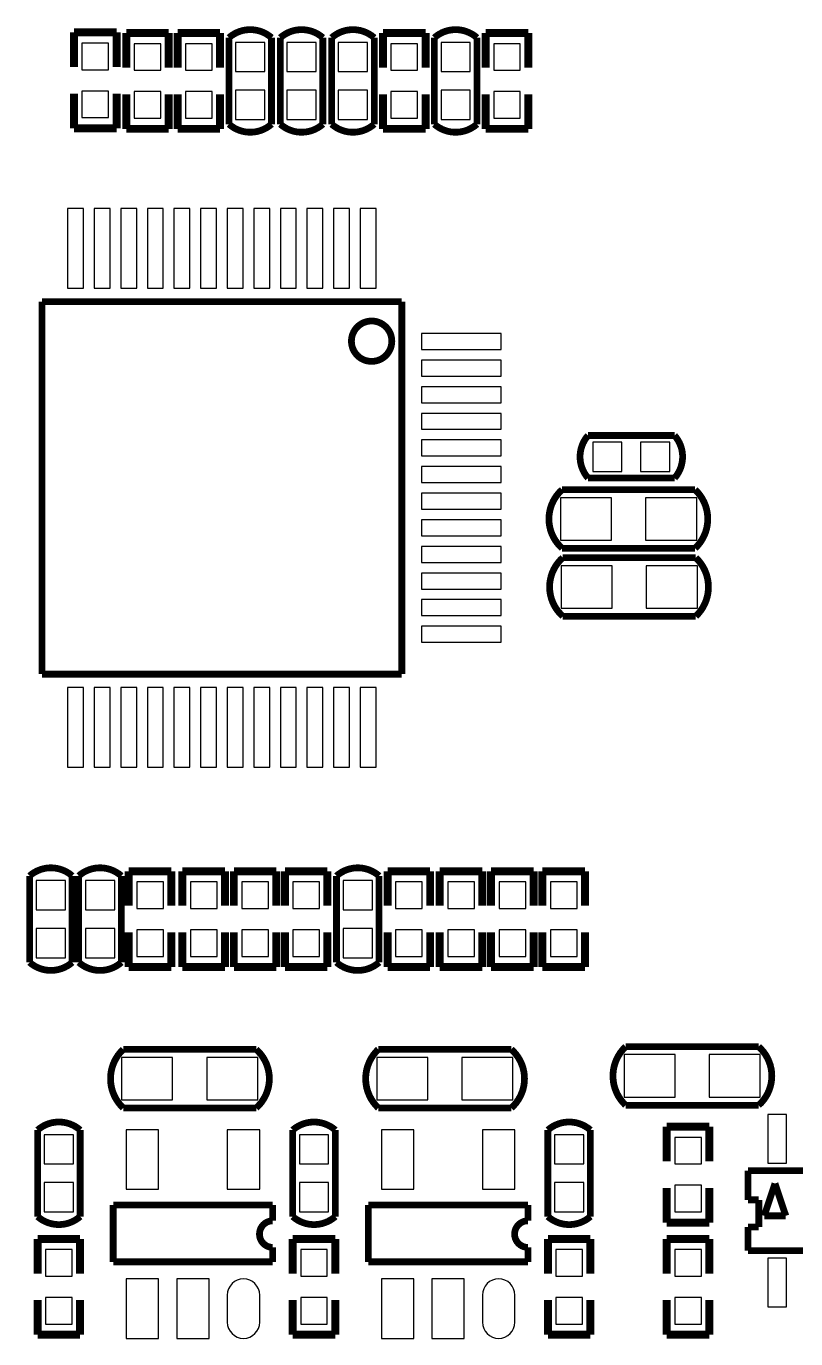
# Model space of a CAD drawing. Extents: x -3 to 180, y 0 to 107.
# Drawn here: x 95.6 to 110.06, y 19.03 to 43.69 of the extents above; entities that cross this region are included whole.
import ezdxf

# ---------------------------------------------------------------- set-up
doc = ezdxf.new("R2010")
doc.units = 0
doc.header["$MEASUREMENT"] = 0
doc.layers.add('PG_SILKSCREEN_BOTTOM', color=85, linetype='CONTINUOUS')
doc.layers.add('PIN_BOTTOM', color=5, linetype='CONTINUOUS')

msp = doc.modelspace()

# ---------------------------------------------------------------- linework, layer by layer
at = {"layer": 'PG_SILKSCREEN_BOTTOM'}
for points in [[(96.494676, 43.572582, 0.150089, 0.150089, 0), (96.494676, 42.922596, 0.150089, 0.150089, 0)], [(97.294675, 43.572582, 0.150089, 0.150089, 0), (96.494676, 43.572582, 0.150089, 0.150089, 0)], [(97.294675, 42.922596, 0.150089, 0.150089, 0), (97.294675, 43.572582, 0.150089, 0.150089, 0)], [(99.406761, 42.911751, 0.127, 0.127, 0), (99.406761, 43.47464, 0.127, 0.127, -0.37791), (100.206759, 43.47464, 0.127, 0.127, 0)], [(100.371961, 42.411929, 0.127, 0.127, 0), (100.371961, 43.47464, 0.127, 0.127, -0.37791), (101.171959, 43.47464, 0.127, 0.127, 0)], [(101.337161, 42.911751, 0.127, 0.127, 0), (101.337161, 43.47464, 0.127, 0.127, -0.37791), (102.137159, 43.47464, 0.127, 0.127, 0)], [(103.267561, 42.911751, 0.127, 0.127, 0), (103.267561, 43.47464, 0.127, 0.127, -0.37791), (104.067559, 43.47464, 0.127, 0.127, 0)], [(97.476361, 43.561737, 0.150089, 0.150089, 0), (97.476361, 42.911751, 0.150089, 0.150089, 0)], [(98.276359, 43.561737, 0.150089, 0.150089, 0), (97.476361, 43.561737, 0.150089, 0.150089, 0)], [(98.276359, 42.911751, 0.150089, 0.150089, 0), (98.276359, 43.561737, 0.150089, 0.150089, 0)], [(98.441561, 43.561737, 0.150089, 0.150089, 0), (99.241559, 43.561737, 0.150089, 0.150089, 0)], [(98.441561, 42.911751, 0.150089, 0.150089, 0), (98.441561, 43.561737, 0.150089, 0.150089, 0)], [(99.241559, 43.561737, 0.150089, 0.150089, 0), (99.241559, 42.911751, 0.150089, 0.150089, 0)], [(100.206759, 43.47464, 0.127, 0.127, 0), (100.206759, 42.911751, 0.127, 0.127, 0)], [(101.171959, 43.47464, 0.127, 0.127, 0), (101.171959, 42.411929, 0.127, 0.127, 0)], [(102.137159, 43.47464, 0.127, 0.127, 0), (102.137159, 42.911751, 0.127, 0.127, 0)], [(102.302361, 43.561737, 0.150089, 0.150089, 0), (103.102359, 43.561737, 0.150089, 0.150089, 0)], [(102.302361, 42.911751, 0.150089, 0.150089, 0), (102.302361, 43.561737, 0.150089, 0.150089, 0)], [(103.102359, 43.561737, 0.150089, 0.150089, 0), (103.102359, 42.911751, 0.150089, 0.150089, 0)], [(104.067559, 43.47464, 0.127, 0.127, 0), (104.067559, 42.911751, 0.127, 0.127, 0)], [(104.232761, 43.561737, 0.150089, 0.150089, 0), (105.032759, 43.561737, 0.150089, 0.150089, 0)], [(104.232761, 42.911751, 0.150089, 0.150089, 0), (104.232761, 43.561737, 0.150089, 0.150089, 0)], [(105.032759, 43.561737, 0.150089, 0.150089, 0), (105.032759, 42.911751, 0.150089, 0.150089, 0)], [(100.206759, 42.911751, 0.127, 0.127, 0), (100.206759, 41.84904, 0.127, 0.127, -0.37791), (99.406761, 41.84904, 0.127, 0.127, 0)], [(99.406761, 41.84904, 0.127, 0.127, 0), (99.406761, 42.911751, 0.127, 0.127, 0)], [(102.137159, 42.911751, 0.127, 0.127, 0), (102.137159, 41.84904, 0.127, 0.127, -0.37791), (101.337161, 41.84904, 0.127, 0.127, 0)], [(101.337161, 41.84904, 0.127, 0.127, 0), (101.337161, 42.911751, 0.127, 0.127, 0)], [(104.067559, 42.911751, 0.127, 0.127, 0), (104.067559, 41.84904, 0.127, 0.127, -0.37791), (103.267561, 41.84904, 0.127, 0.127, 0)], [(103.267561, 41.84904, 0.127, 0.127, 0), (103.267561, 42.911751, 0.127, 0.127, 0)], [(96.494676, 41.772789, 0.150089, 0.150089, 0), (96.494676, 42.422775, 0.150089, 0.150089, 0)], [(97.294675, 42.422775, 0.150089, 0.150089, 0), (97.294675, 41.772789, 0.150089, 0.150089, 0)], [(97.476361, 41.761943, 0.150089, 0.150089, 0), (97.476361, 42.411929, 0.150089, 0.150089, 0)], [(98.276359, 42.411929, 0.150089, 0.150089, 0), (98.276359, 41.761943, 0.150089, 0.150089, 0)], [(98.441561, 42.411929, 0.150089, 0.150089, 0), (98.441561, 41.761943, 0.150089, 0.150089, 0)], [(99.241559, 41.761943, 0.150089, 0.150089, 0), (99.241559, 42.411929, 0.150089, 0.150089, 0)], [(101.171959, 42.411929, 0.127, 0.127, 0), (101.171959, 41.84904, 0.127, 0.127, -0.37791), (100.371961, 41.84904, 0.127, 0.127, 0)], [(100.371961, 41.84904, 0.127, 0.127, 0), (100.371961, 42.411929, 0.127, 0.127, 0)], [(102.302361, 42.411929, 0.150089, 0.150089, 0), (102.302361, 41.761943, 0.150089, 0.150089, 0)], [(103.102359, 41.761943, 0.150089, 0.150089, 0), (103.102359, 42.411929, 0.150089, 0.150089, 0)], [(104.232761, 42.411929, 0.150089, 0.150089, 0), (104.232761, 41.761943, 0.150089, 0.150089, 0)], [(105.032759, 41.761943, 0.150089, 0.150089, 0), (105.032759, 42.411929, 0.150089, 0.150089, 0)], [(97.294675, 41.772789, 0.150089, 0.150089, 0), (96.494676, 41.772789, 0.150089, 0.150089, 0)], [(98.276359, 41.761943, 0.150089, 0.150089, 0), (97.476361, 41.761943, 0.150089, 0.150089, 0)], [(98.441561, 41.761943, 0.150089, 0.150089, 0), (99.241559, 41.761943, 0.150089, 0.150089, 0)], [(102.302361, 41.761943, 0.150089, 0.150089, 0), (103.102359, 41.761943, 0.150089, 0.150089, 0)], [(104.232761, 41.761943, 0.150089, 0.150089, 0), (105.032759, 41.761943, 0.150089, 0.150089, 0)], [(102.655649, 38.516535, 0.127, 0.127, 0), (95.891071, 38.516535, 0.127, 0.127, 0)], [(95.891071, 38.516535, 0.127, 0.127, 0), (95.891071, 31.516345, 0.127, 0.127, 0)], [(102.655649, 31.516345, 0.127, 0.127, 0), (102.655649, 38.516535, 0.127, 0.127, 0)], [(102.467893, 37.772086, 0.127, 0.127, 1), (101.708991, 37.772086, 0.127, 0.127, 1), (102.467893, 37.772086, 0.127, 0.127, 0)], [(107.219471, 35.200641, 0.127, 0.127, 0), (106.15676, 35.200641, 0.127, 0.127, -0.37791), (106.15676, 36.000639, 0.127, 0.127, 0)], [(106.15676, 36.000639, 0.127, 0.127, 0), (107.219471, 36.000639, 0.127, 0.127, 0)], [(107.219471, 36.000639, 0.127, 0.127, 0), (107.78236, 36.000639, 0.127, 0.127, -0.37791), (107.78236, 35.200641, 0.127, 0.127, 0)], [(107.78236, 35.200641, 0.127, 0.127, 0), (107.219471, 35.200641, 0.127, 0.127, 0)], [(108.168669, 33.88233, 0.127, 0.127, 0), (105.668851, 33.88233, 0.127, 0.127, -0.450474), (105.668851, 34.98215, 0.127, 0.127, 0)], [(105.668851, 34.98215, 0.127, 0.127, 0), (108.168669, 34.98215, 0.127, 0.127, 0)], [(108.168669, 34.98215, 0.127, 0.127, -0.432734), (108.168669, 33.88233, 0.127, 0.127, 0)], [(108.181369, 32.60471, 0.127, 0.127, 0), (105.681551, 32.60471, 0.127, 0.127, -0.450474), (105.681551, 33.70453, 0.127, 0.127, 0)], [(105.681551, 33.70453, 0.127, 0.127, 0), (108.181369, 33.70453, 0.127, 0.127, 0)], [(108.181369, 33.70453, 0.127, 0.127, -0.432734), (108.181369, 32.60471, 0.127, 0.127, 0)], [(95.891071, 31.516345, 0.127, 0.127, 0), (102.655649, 31.516345, 0.127, 0.127, 0)], [(95.66021, 27.163903, 0.127, 0.127, 0), (95.66021, 27.726792, 0.127, 0.127, -0.37791), (96.460208, 27.726792, 0.127, 0.127, 0)], [(96.584033, 26.66398, 0.127, 0.127, 0), (96.584033, 27.726691, 0.127, 0.127, -0.37791), (97.384032, 27.726691, 0.127, 0.127, 0)], [(97.524595, 27.813737, 0.150089, 0.150089, 0), (98.324594, 27.813737, 0.150089, 0.150089, 0)], [(97.524595, 27.163751, 0.150089, 0.150089, 0), (97.524595, 27.813737, 0.150089, 0.150089, 0)], [(98.324594, 27.813737, 0.150089, 0.150089, 0), (98.324594, 27.163751, 0.150089, 0.150089, 0)], [(98.532696, 27.813737, 0.150089, 0.150089, 0), (99.332694, 27.813737, 0.150089, 0.150089, 0)], [(98.532696, 27.163751, 0.150089, 0.150089, 0), (98.532696, 27.813737, 0.150089, 0.150089, 0)], [(99.332694, 27.813737, 0.150089, 0.150089, 0), (99.332694, 27.163751, 0.150089, 0.150089, 0)], [(99.498734, 27.813737, 0.150089, 0.150089, 0), (100.298733, 27.813737, 0.150089, 0.150089, 0)], [(99.498734, 27.163751, 0.150089, 0.150089, 0), (99.498734, 27.813737, 0.150089, 0.150089, 0)], [(100.298733, 27.813737, 0.150089, 0.150089, 0), (100.298733, 27.163751, 0.150089, 0.150089, 0)], [(100.458575, 27.813737, 0.150089, 0.150089, 0), (101.258573, 27.813737, 0.150089, 0.150089, 0)], [(100.458575, 27.163751, 0.150089, 0.150089, 0), (100.458575, 27.813737, 0.150089, 0.150089, 0)], [(101.258573, 27.813737, 0.150089, 0.150089, 0), (101.258573, 27.163751, 0.150089, 0.150089, 0)], [(101.428601, 26.663879, 0.127, 0.127, 0), (101.428601, 27.726589, 0.127, 0.127, -0.37791), (102.228599, 27.726589, 0.127, 0.127, 0)], [(102.388746, 27.813737, 0.150089, 0.150089, 0), (103.188745, 27.813737, 0.150089, 0.150089, 0)], [(102.388746, 27.163751, 0.150089, 0.150089, 0), (102.388746, 27.813737, 0.150089, 0.150089, 0)], [(103.188745, 27.813737, 0.150089, 0.150089, 0), (103.188745, 27.163751, 0.150089, 0.150089, 0)], [(103.369161, 27.813737, 0.150089, 0.150089, 0), (104.169159, 27.813737, 0.150089, 0.150089, 0)], [(103.369161, 27.163751, 0.150089, 0.150089, 0), (103.369161, 27.813737, 0.150089, 0.150089, 0)], [(104.169159, 27.813737, 0.150089, 0.150089, 0), (104.169159, 27.163751, 0.150089, 0.150089, 0)], [(104.334361, 27.813737, 0.150089, 0.150089, 0), (105.134359, 27.813737, 0.150089, 0.150089, 0)], [(104.334361, 27.163751, 0.150089, 0.150089, 0), (104.334361, 27.813737, 0.150089, 0.150089, 0)], [(105.134359, 27.813737, 0.150089, 0.150089, 0), (105.134359, 27.163751, 0.150089, 0.150089, 0)], [(105.299561, 27.813737, 0.150089, 0.150089, 0), (106.099559, 27.813737, 0.150089, 0.150089, 0)], [(105.299561, 27.163751, 0.150089, 0.150089, 0), (105.299561, 27.813737, 0.150089, 0.150089, 0)], [(106.099559, 27.813737, 0.150089, 0.150089, 0), (106.099559, 27.163751, 0.150089, 0.150089, 0)], [(96.460208, 27.726792, 0.127, 0.127, 0), (96.460208, 27.163903, 0.127, 0.127, 0)], [(97.384032, 27.726691, 0.127, 0.127, 0), (97.384032, 26.66398, 0.127, 0.127, 0)], [(102.228599, 27.726589, 0.127, 0.127, 0), (102.228599, 26.663879, 0.127, 0.127, 0)], [(96.460208, 27.163903, 0.127, 0.127, 0), (96.460208, 26.101192, 0.127, 0.127, -0.37791), (95.66021, 26.101192, 0.127, 0.127, 0)], [(95.66021, 26.101192, 0.127, 0.127, 0), (95.66021, 27.163903, 0.127, 0.127, 0)], [(97.384032, 26.66398, 0.127, 0.127, 0), (97.384032, 26.101091, 0.127, 0.127, -0.37791), (96.584033, 26.101091, 0.127, 0.127, 0)], [(96.584033, 26.101091, 0.127, 0.127, 0), (96.584033, 26.66398, 0.127, 0.127, 0)], [(97.524595, 26.663929, 0.150089, 0.150089, 0), (97.524595, 26.013943, 0.150089, 0.150089, 0)], [(98.324594, 26.013943, 0.150089, 0.150089, 0), (98.324594, 26.663929, 0.150089, 0.150089, 0)], [(98.532696, 26.663929, 0.150089, 0.150089, 0), (98.532696, 26.013943, 0.150089, 0.150089, 0)], [(99.332694, 26.013943, 0.150089, 0.150089, 0), (99.332694, 26.663929, 0.150089, 0.150089, 0)], [(99.498734, 26.663929, 0.150089, 0.150089, 0), (99.498734, 26.013943, 0.150089, 0.150089, 0)], [(100.298733, 26.013943, 0.150089, 0.150089, 0), (100.298733, 26.663929, 0.150089, 0.150089, 0)], [(100.458575, 26.663929, 0.150089, 0.150089, 0), (100.458575, 26.013943, 0.150089, 0.150089, 0)], [(101.258573, 26.013943, 0.150089, 0.150089, 0), (101.258573, 26.663929, 0.150089, 0.150089, 0)], [(102.228599, 26.663879, 0.127, 0.127, 0), (102.228599, 26.100989, 0.127, 0.127, -0.37791), (101.428601, 26.100989, 0.127, 0.127, 0)], [(101.428601, 26.100989, 0.127, 0.127, 0), (101.428601, 26.663879, 0.127, 0.127, 0)], [(102.388746, 26.663929, 0.150089, 0.150089, 0), (102.388746, 26.013943, 0.150089, 0.150089, 0)], [(103.188745, 26.013943, 0.150089, 0.150089, 0), (103.188745, 26.663929, 0.150089, 0.150089, 0)], [(103.369161, 26.663929, 0.150089, 0.150089, 0), (103.369161, 26.013943, 0.150089, 0.150089, 0)], [(104.169159, 26.013943, 0.150089, 0.150089, 0), (104.169159, 26.663929, 0.150089, 0.150089, 0)], [(104.334361, 26.663929, 0.150089, 0.150089, 0), (104.334361, 26.013943, 0.150089, 0.150089, 0)], [(105.134359, 26.013943, 0.150089, 0.150089, 0), (105.134359, 26.663929, 0.150089, 0.150089, 0)], [(105.299561, 26.663929, 0.150089, 0.150089, 0), (105.299561, 26.013943, 0.150089, 0.150089, 0)], [(106.099559, 26.013943, 0.150089, 0.150089, 0), (106.099559, 26.663929, 0.150089, 0.150089, 0)], [(97.524595, 26.013943, 0.150089, 0.150089, 0), (98.324594, 26.013943, 0.150089, 0.150089, 0)], [(98.532696, 26.013943, 0.150089, 0.150089, 0), (99.332694, 26.013943, 0.150089, 0.150089, 0)], [(99.498734, 26.013943, 0.150089, 0.150089, 0), (100.298733, 26.013943, 0.150089, 0.150089, 0)], [(100.458575, 26.013943, 0.150089, 0.150089, 0), (101.258573, 26.013943, 0.150089, 0.150089, 0)], [(102.388746, 26.013943, 0.150089, 0.150089, 0), (103.188745, 26.013943, 0.150089, 0.150089, 0)], [(103.369161, 26.013943, 0.150089, 0.150089, 0), (104.169159, 26.013943, 0.150089, 0.150089, 0)], [(104.334361, 26.013943, 0.150089, 0.150089, 0), (105.134359, 26.013943, 0.150089, 0.150089, 0)], [(105.299561, 26.013943, 0.150089, 0.150089, 0), (106.099559, 26.013943, 0.150089, 0.150089, 0)], [(97.418728, 23.36673, 0.127, 0.127, -0.432734), (97.418728, 24.46655, 0.127, 0.127, 0)], [(97.418728, 24.46655, 0.127, 0.127, 0), (99.918545, 24.46655, 0.127, 0.127, -0.450474), (99.918545, 23.36673, 0.127, 0.127, 0)], [(102.214248, 23.36673, 0.127, 0.127, -0.432734), (102.214248, 24.46655, 0.127, 0.127, 0)], [(102.214248, 24.46655, 0.127, 0.127, 0), (104.714065, 24.46655, 0.127, 0.127, -0.450474), (104.714065, 23.36673, 0.127, 0.127, 0)], [(106.862651, 23.41753, 0.127, 0.127, -0.432734), (106.862651, 24.51735, 0.127, 0.127, 0)], [(106.862651, 24.51735, 0.127, 0.127, 0), (109.362469, 24.51735, 0.127, 0.127, -0.450474), (109.362469, 23.41753, 0.127, 0.127, 0)], [(99.918545, 23.36673, 0.127, 0.127, 0), (97.418728, 23.36673, 0.127, 0.127, 0)], [(104.714065, 23.36673, 0.127, 0.127, 0), (102.214248, 23.36673, 0.127, 0.127, 0)], [(109.362469, 23.41753, 0.127, 0.127, 0), (106.862651, 23.41753, 0.127, 0.127, 0)], [(95.810095, 21.88878, 0.127, 0.127, 0), (95.810095, 22.951491, 0.127, 0.127, -0.37791), (96.610094, 22.951491, 0.127, 0.127, 0)], [(96.610094, 22.951491, 0.127, 0.127, 0), (96.610094, 21.88878, 0.127, 0.127, 0)], [(100.605615, 21.88878, 0.127, 0.127, 0), (100.605615, 22.951491, 0.127, 0.127, -0.37791), (101.405614, 22.951491, 0.127, 0.127, 0)], [(101.405614, 22.951491, 0.127, 0.127, 0), (101.405614, 21.88878, 0.127, 0.127, 0)], [(105.401135, 21.88878, 0.127, 0.127, 0), (105.401135, 22.951491, 0.127, 0.127, -0.37791), (106.201134, 22.951491, 0.127, 0.127, 0)], [(106.201134, 22.951491, 0.127, 0.127, 0), (106.201134, 21.88878, 0.127, 0.127, 0)], [(107.636361, 23.013137, 0.150089, 0.150089, 0), (107.636361, 22.363151, 0.150089, 0.150089, 0)], [(108.436359, 23.013137, 0.150089, 0.150089, 0), (107.636361, 23.013137, 0.150089, 0.150089, 0)], [(108.436359, 22.363151, 0.150089, 0.150089, 0), (108.436359, 23.013137, 0.150089, 0.150089, 0)], [(109.162571, 22.186417, 0.127, 0.127, 0), (109.162571, 21.63953, 0.127, 0.127, 0)], [(112.161574, 22.186417, 0.127, 0.127, 0), (109.162571, 22.186417, 0.127, 0.127, 0)], [(96.610094, 21.88878, 0.127, 0.127, 0), (96.610094, 21.325891, 0.127, 0.127, -0.37791), (95.810095, 21.325891, 0.127, 0.127, 0)], [(95.810095, 21.325891, 0.127, 0.127, 0), (95.810095, 21.88878, 0.127, 0.127, 0)], [(101.405614, 21.88878, 0.127, 0.127, 0), (101.405614, 21.325891, 0.127, 0.127, -0.37791), (100.605615, 21.325891, 0.127, 0.127, 0)], [(100.605615, 21.325891, 0.127, 0.127, 0), (100.605615, 21.88878, 0.127, 0.127, 0)], [(106.201134, 21.88878, 0.127, 0.127, 0), (106.201134, 21.325891, 0.127, 0.127, -0.37791), (105.401135, 21.325891, 0.127, 0.127, 0)], [(105.401135, 21.325891, 0.127, 0.127, 0), (105.401135, 21.88878, 0.127, 0.127, 0)], [(109.66958, 21.947632, 0.127, 0.127, 0), (109.467371, 21.339835, 0.127, 0.127, 0)], [(109.873771, 21.339835, 0.127, 0.127, 0), (109.66958, 21.947632, 0.127, 0.127, 0)], [(107.636361, 21.213343, 0.150089, 0.150089, 0), (107.636361, 21.863329, 0.150089, 0.150089, 0)], [(108.436359, 21.863329, 0.150089, 0.150089, 0), (108.436359, 21.213343, 0.150089, 0.150089, 0)], [(109.162571, 21.63953, 0.127, 0.127, 0), (109.365771, 21.63953, 0.127, 0.127, 0)], [(109.365771, 21.63953, 0.127, 0.127, 0), (109.365771, 21.13153, 0.127, 0.127, 0)], [(97.230692, 21.543239, 0.127, 0.127, 0), (97.230692, 20.474864, 0.127, 0.127, 0)], [(100.230686, 21.543239, 0.127, 0.127, 0), (97.230692, 21.543239, 0.127, 0.127, 0)], [(100.230686, 21.246262, 0.127, 0.127, 0), (100.230686, 21.543239, 0.127, 0.127, 0)], [(102.026212, 21.543239, 0.127, 0.127, 0), (102.026212, 20.474864, 0.127, 0.127, 0)], [(105.026206, 21.543239, 0.127, 0.127, 0), (102.026212, 21.543239, 0.127, 0.127, 0)], [(105.026206, 21.246262, 0.127, 0.127, 0), (105.026206, 21.543239, 0.127, 0.127, 0)], [(100.230686, 20.746441, 0.127, 0.127, -0.999898), (100.230686, 21.246262, 0.127, 0.127, 0)], [(105.026206, 20.746441, 0.127, 0.127, -0.999898), (105.026206, 21.246262, 0.127, 0.127, 0)], [(108.436359, 21.213343, 0.150089, 0.150089, 0), (107.636361, 21.213343, 0.150089, 0.150089, 0)], [(109.467371, 21.339835, 0.127, 0.127, 0), (109.873771, 21.339835, 0.127, 0.127, 0)], [(95.810146, 20.905013, 0.150089, 0.150089, 0), (96.610145, 20.905013, 0.150089, 0.150089, 0)], [(95.810146, 20.255027, 0.150089, 0.150089, 0), (95.810146, 20.905013, 0.150089, 0.150089, 0)], [(96.610145, 20.905013, 0.150089, 0.150089, 0), (96.610145, 20.255027, 0.150089, 0.150089, 0)], [(100.605666, 20.905013, 0.150089, 0.150089, 0), (101.405665, 20.905013, 0.150089, 0.150089, 0)], [(100.605666, 20.255027, 0.150089, 0.150089, 0), (100.605666, 20.905013, 0.150089, 0.150089, 0)], [(101.405665, 20.905013, 0.150089, 0.150089, 0), (101.405665, 20.255027, 0.150089, 0.150089, 0)], [(105.401186, 20.905013, 0.150089, 0.150089, 0), (106.201185, 20.905013, 0.150089, 0.150089, 0)], [(105.401186, 20.255027, 0.150089, 0.150089, 0), (105.401186, 20.905013, 0.150089, 0.150089, 0)], [(106.201185, 20.905013, 0.150089, 0.150089, 0), (106.201185, 20.255027, 0.150089, 0.150089, 0)], [(107.636361, 20.904937, 0.150089, 0.150089, 0), (108.436359, 20.904937, 0.150089, 0.150089, 0)], [(107.636361, 20.254951, 0.150089, 0.150089, 0), (107.636361, 20.904937, 0.150089, 0.150089, 0)], [(108.436359, 20.904937, 0.150089, 0.150089, 0), (108.436359, 20.254951, 0.150089, 0.150089, 0)], [(109.16158, 21.13153, 0.127, 0.127, 0), (109.16158, 20.686243, 0.127, 0.127, 0)], [(109.365771, 21.13153, 0.127, 0.127, 0), (109.16158, 21.13153, 0.127, 0.127, 0)], [(100.230686, 20.474864, 0.127, 0.127, 0), (100.230686, 20.746441, 0.127, 0.127, 0)], [(105.026206, 20.474864, 0.127, 0.127, 0), (105.026206, 20.746441, 0.127, 0.127, 0)], [(109.16158, 20.686243, 0.127, 0.127, 0), (112.161574, 20.686243, 0.127, 0.127, 0)], [(97.230692, 20.474864, 0.127, 0.127, 0), (100.230686, 20.474864, 0.127, 0.127, 0)], [(102.026212, 20.474864, 0.127, 0.127, 0), (105.026206, 20.474864, 0.127, 0.127, 0)], [(95.810146, 19.755206, 0.150089, 0.150089, 0), (95.810146, 19.10522, 0.150089, 0.150089, 0)], [(96.610145, 19.10522, 0.150089, 0.150089, 0), (96.610145, 19.755206, 0.150089, 0.150089, 0)], [(100.605666, 19.755206, 0.150089, 0.150089, 0), (100.605666, 19.10522, 0.150089, 0.150089, 0)], [(101.405665, 19.10522, 0.150089, 0.150089, 0), (101.405665, 19.755206, 0.150089, 0.150089, 0)], [(105.401186, 19.755206, 0.150089, 0.150089, 0), (105.401186, 19.10522, 0.150089, 0.150089, 0)], [(106.201185, 19.10522, 0.150089, 0.150089, 0), (106.201185, 19.755206, 0.150089, 0.150089, 0)], [(107.636361, 19.755129, 0.150089, 0.150089, 0), (107.636361, 19.105143, 0.150089, 0.150089, 0)], [(108.436359, 19.105143, 0.150089, 0.150089, 0), (108.436359, 19.755129, 0.150089, 0.150089, 0)], [(95.810146, 19.10522, 0.150089, 0.150089, 0), (96.610145, 19.10522, 0.150089, 0.150089, 0)], [(100.605666, 19.10522, 0.150089, 0.150089, 0), (101.405665, 19.10522, 0.150089, 0.150089, 0)], [(105.401186, 19.10522, 0.150089, 0.150089, 0), (106.201185, 19.10522, 0.150089, 0.150089, 0)], [(107.636361, 19.105143, 0.150089, 0.150089, 0), (108.436359, 19.105143, 0.150089, 0.150089, 0)]]:
    msp.add_lwpolyline(points, format="xyseb", dxfattribs=at)
at = {"layer": 'PIN_BOTTOM'}
for points in [[(96.644727, 42.872825), (97.144624, 42.872825), (97.144624, 43.372723), (96.644727, 43.372723)], [(97.626411, 42.861979), (98.126309, 42.861979), (98.126309, 43.361877), (97.626411, 43.361877)], [(99.091509, 43.361877), (98.591611, 43.361877), (98.591611, 42.861979), (99.091509, 42.861979)], [(99.531805, 42.836973), (100.081715, 42.836973), (100.081715, 43.386883), (99.531805, 43.386883)], [(101.046915, 43.386883), (100.497005, 43.386883), (100.497005, 42.836973), (101.046915, 42.836973)], [(101.462205, 42.836973), (102.012115, 42.836973), (102.012115, 43.386883), (101.462205, 43.386883)], [(102.952309, 43.361877), (102.452411, 43.361877), (102.452411, 42.861979), (102.952309, 42.861979)], [(103.392605, 42.836973), (103.942515, 42.836973), (103.942515, 43.386883), (103.392605, 43.386883)], [(104.882709, 43.361877), (104.382811, 43.361877), (104.382811, 42.861979), (104.882709, 42.861979)], [(96.644727, 41.972649), (97.144624, 41.972649), (97.144624, 42.472547), (96.644727, 42.472547)], [(97.626411, 41.961803), (98.126309, 41.961803), (98.126309, 42.461701), (97.626411, 42.461701)], [(99.091509, 42.461701), (98.591611, 42.461701), (98.591611, 41.961803), (99.091509, 41.961803)], [(99.531805, 41.936797), (100.081715, 41.936797), (100.081715, 42.486707), (99.531805, 42.486707)], [(101.046915, 42.486707), (100.497005, 42.486707), (100.497005, 41.936797), (101.046915, 41.936797)], [(101.462205, 41.936797), (102.012115, 41.936797), (102.012115, 42.486707), (101.462205, 42.486707)], [(102.952309, 42.461701), (102.452411, 42.461701), (102.452411, 41.961803), (102.952309, 41.961803)], [(103.392605, 41.936797), (103.942515, 41.936797), (103.942515, 42.486707), (103.392605, 42.486707)], [(104.882709, 42.461701), (104.382811, 42.461701), (104.382811, 41.961803), (104.882709, 41.961803)], [(96.673251, 40.266379), (96.373251, 40.266379), (96.373251, 38.76628), (96.673251, 38.76628)], [(97.173453, 40.266379), (96.873454, 40.266379), (96.873454, 38.76628), (97.173453, 38.76628)], [(97.673249, 40.266379), (97.37325, 40.266379), (97.37325, 38.76628), (97.673249, 38.76628)], [(98.173451, 40.266379), (97.873452, 40.266379), (97.873452, 38.76628), (98.173451, 38.76628)], [(98.673272, 40.266379), (98.373273, 40.266379), (98.373273, 38.76628), (98.673272, 38.76628)], [(99.173449, 40.266379), (98.87345, 40.266379), (98.87345, 38.76628), (99.173449, 38.76628)], [(99.67327, 40.266379), (99.373271, 40.266379), (99.373271, 38.76628), (99.67327, 38.76628)], [(100.173447, 40.266379), (99.873448, 40.266379), (99.873448, 38.76628), (100.173447, 38.76628)], [(100.673268, 40.266379), (100.373269, 40.266379), (100.373269, 38.76628), (100.673268, 38.76628)], [(101.17347, 40.266379), (100.873471, 40.266379), (100.873471, 38.76628), (101.17347, 38.76628)], [(101.673266, 40.266379), (101.373267, 40.266379), (101.373267, 38.76628), (101.673266, 38.76628)], [(102.173469, 40.266379), (101.873469, 40.266379), (101.873469, 38.76628), (102.173469, 38.76628)], [(104.523299, 37.916548), (103.0232, 37.916548), (103.0232, 37.616549), (104.523299, 37.616549)], [(104.523299, 37.416346), (103.0232, 37.416346), (103.0232, 37.116347), (104.523299, 37.116347)], [(104.523299, 36.916551), (103.0232, 36.916551), (103.0232, 36.616551), (104.523299, 36.616551)], [(104.523299, 36.416348), (103.0232, 36.416348), (103.0232, 36.116349), (104.523299, 36.116349)], [(104.523299, 35.916527), (103.0232, 35.916527), (103.0232, 35.616528), (104.523299, 35.616528)], [(106.244517, 35.875595), (106.244517, 35.325685), (106.794427, 35.325685), (106.794427, 35.875595)], [(107.144693, 35.875595), (107.144693, 35.325685), (107.694603, 35.325685), (107.694603, 35.875595)], [(104.523299, 35.41635), (103.0232, 35.41635), (103.0232, 35.116351), (104.523299, 35.116351)], [(104.523299, 34.916529), (103.0232, 34.916529), (103.0232, 34.61653), (104.523299, 34.61653)], [(105.638613, 34.83229), (105.638613, 34.03219), (106.598707, 34.03219), (106.598707, 34.83229)], [(107.238813, 34.83229), (107.238813, 34.03219), (108.198907, 34.03219), (108.198907, 34.83229)], [(104.523299, 34.416352), (103.0232, 34.416352), (103.0232, 34.116353), (104.523299, 34.116353)], [(104.523299, 33.916531), (103.0232, 33.916531), (103.0232, 33.616532), (104.523299, 33.616532)], [(105.651313, 33.55467), (105.651313, 32.75457), (106.611407, 32.75457), (106.611407, 33.55467)], [(107.251513, 33.55467), (107.251513, 32.75457), (108.211607, 32.75457), (108.211607, 33.55467)], [(104.523299, 33.416329), (103.0232, 33.416329), (103.0232, 33.116329), (104.523299, 33.116329)], [(104.523299, 32.916533), (103.0232, 32.916533), (103.0232, 32.616534), (104.523299, 32.616534)], [(104.523299, 32.416331), (103.0232, 32.416331), (103.0232, 32.116331), (104.523299, 32.116331)], [(96.673251, 31.2666), (96.373251, 31.2666), (96.373251, 29.766501), (96.673251, 29.766501)], [(97.173453, 31.2666), (96.873454, 31.2666), (96.873454, 29.766501), (97.173453, 29.766501)], [(97.673249, 31.2666), (97.37325, 31.2666), (97.37325, 29.766501), (97.673249, 29.766501)], [(98.173451, 31.2666), (97.873452, 31.2666), (97.873452, 29.766501), (98.173451, 29.766501)], [(98.673272, 31.2666), (98.373273, 31.2666), (98.373273, 29.766501), (98.673272, 29.766501)], [(99.173449, 31.2666), (98.87345, 31.2666), (98.87345, 29.766501), (99.173449, 29.766501)], [(99.67327, 31.2666), (99.373271, 31.2666), (99.373271, 29.766501), (99.67327, 29.766501)], [(100.173447, 31.2666), (99.873448, 31.2666), (99.873448, 29.766501), (100.173447, 29.766501)], [(100.673268, 31.2666), (100.373269, 31.2666), (100.373269, 29.766501), (100.673268, 29.766501)], [(101.17347, 31.2666), (100.873471, 31.2666), (100.873471, 29.766501), (101.17347, 29.766501)], [(101.673266, 31.2666), (101.373267, 31.2666), (101.373267, 29.766501), (101.673266, 29.766501)], [(102.173469, 31.2666), (101.873469, 31.2666), (101.873469, 29.766501), (102.173469, 29.766501)], [(95.785254, 27.089125), (96.335164, 27.089125), (96.335164, 27.639035), (95.785254, 27.639035)], [(97.258988, 27.638934), (96.709078, 27.638934), (96.709078, 27.089024), (97.258988, 27.089024)], [(102.103555, 27.638832), (101.553645, 27.638832), (101.553645, 27.088922), (102.103555, 27.088922)], [(98.174543, 27.613877), (97.674646, 27.613877), (97.674646, 27.113979), (98.174543, 27.113979)], [(99.182644, 27.613877), (98.682746, 27.613877), (98.682746, 27.113979), (99.182644, 27.113979)], [(100.148682, 27.613877), (99.648785, 27.613877), (99.648785, 27.113979), (100.148682, 27.113979)], [(101.108523, 27.613877), (100.608625, 27.613877), (100.608625, 27.113979), (101.108523, 27.113979)], [(103.038694, 27.613877), (102.538797, 27.613877), (102.538797, 27.113979), (103.038694, 27.113979)], [(104.019109, 27.613877), (103.519211, 27.613877), (103.519211, 27.113979), (104.019109, 27.113979)], [(104.984309, 27.613877), (104.484411, 27.613877), (104.484411, 27.113979), (104.984309, 27.113979)], [(105.949509, 27.613877), (105.449611, 27.613877), (105.449611, 27.113979), (105.949509, 27.113979)], [(95.785254, 26.188949), (96.335164, 26.188949), (96.335164, 26.738859), (95.785254, 26.738859)], [(97.258988, 26.738758), (96.709078, 26.738758), (96.709078, 26.188848), (97.258988, 26.188848)], [(98.174543, 26.713701), (97.674646, 26.713701), (97.674646, 26.213803), (98.174543, 26.213803)], [(99.182644, 26.713701), (98.682746, 26.713701), (98.682746, 26.213803), (99.182644, 26.213803)], [(100.148682, 26.713701), (99.648785, 26.713701), (99.648785, 26.213803), (100.148682, 26.213803)], [(101.108523, 26.713701), (100.608625, 26.713701), (100.608625, 26.213803), (101.108523, 26.213803)], [(102.103555, 26.738656), (101.553645, 26.738656), (101.553645, 26.188746), (102.103555, 26.188746)], [(103.038694, 26.713701), (102.538797, 26.713701), (102.538797, 26.213803), (103.038694, 26.213803)], [(104.019109, 26.713701), (103.519211, 26.713701), (103.519211, 26.213803), (104.019109, 26.213803)], [(104.984309, 26.713701), (104.484411, 26.713701), (104.484411, 26.213803), (104.984309, 26.213803)], [(105.949509, 26.713701), (105.449611, 26.713701), (105.449611, 26.213803), (105.949509, 26.213803)], [(98.348597, 23.51659), (98.348597, 24.31669), (97.388502, 24.31669), (97.388502, 23.51659)], [(99.948797, 23.51659), (99.948797, 24.31669), (98.988702, 24.31669), (98.988702, 23.51659)], [(103.144117, 23.51659), (103.144117, 24.31669), (102.184022, 24.31669), (102.184022, 23.51659)], [(104.744317, 23.51659), (104.744317, 24.31669), (103.784222, 24.31669), (103.784222, 23.51659)], [(107.79252, 23.56739), (107.79252, 24.36749), (106.832425, 24.36749), (106.832425, 23.56739)], [(109.39272, 23.56739), (109.39272, 24.36749), (108.432625, 24.36749), (108.432625, 23.56739)], [(109.533665, 23.24354), (109.533665, 22.32914), (109.889265, 22.32914), (109.889265, 23.24354)], [(98.085377, 21.837548), (98.085377, 22.955148), (97.475777, 22.955148), (97.475777, 21.837548)], [(99.985398, 21.837548), (99.985398, 22.955148), (99.375798, 22.955148), (99.375798, 21.837548)], [(102.880897, 21.837548), (102.880897, 22.955148), (102.271297, 22.955148), (102.271297, 21.837548)], [(104.780918, 21.837548), (104.780918, 22.955148), (104.171318, 22.955148), (104.171318, 21.837548)], [(96.48505, 22.863734), (95.93514, 22.863734), (95.93514, 22.313824), (96.48505, 22.313824)], [(101.28057, 22.863734), (100.73066, 22.863734), (100.73066, 22.313824), (101.28057, 22.313824)], [(106.07609, 22.863734), (105.52618, 22.863734), (105.52618, 22.313824), (106.07609, 22.313824)], [(107.786411, 22.313379), (108.286309, 22.313379), (108.286309, 22.813277), (107.786411, 22.813277)], [(96.48505, 21.963558), (95.93514, 21.963558), (95.93514, 21.413648), (96.48505, 21.413648)], [(101.28057, 21.963558), (100.73066, 21.963558), (100.73066, 21.413648), (101.28057, 21.413648)], [(106.07609, 21.963558), (105.52618, 21.963558), (105.52618, 21.413648), (106.07609, 21.413648)], [(107.786411, 21.413203), (108.286309, 21.413203), (108.286309, 21.913101), (107.786411, 21.913101)], [(96.460094, 20.705153), (95.960197, 20.705153), (95.960197, 20.205256), (96.460094, 20.205256)], [(101.255614, 20.705153), (100.755717, 20.705153), (100.755717, 20.205256), (101.255614, 20.205256)], [(106.051134, 20.705153), (105.551237, 20.705153), (105.551237, 20.205256), (106.051134, 20.205256)], [(108.286309, 20.705077), (107.786411, 20.705077), (107.786411, 20.205179), (108.286309, 20.205179)], [(109.533665, 20.54352), (109.533665, 19.62912), (109.889265, 19.62912), (109.889265, 20.54352)], [(98.085377, 19.037554), (98.085377, 20.155154), (97.475777, 20.155154), (97.475777, 19.037554)], [(99.035387, 19.037554), (99.035387, 20.155154), (98.425787, 20.155154), (98.425787, 19.037554)], [(102.880897, 19.037554), (102.880897, 20.155154), (102.271297, 20.155154), (102.271297, 19.037554)], [(103.830907, 19.037554), (103.830907, 20.155154), (103.221307, 20.155154), (103.221307, 19.037554)], [(96.460094, 19.804977), (95.960197, 19.804977), (95.960197, 19.305079), (96.460094, 19.305079)], [(101.255614, 19.804977), (100.755717, 19.804977), (100.755717, 19.305079), (101.255614, 19.305079)], [(106.051134, 19.804977), (105.551237, 19.804977), (105.551237, 19.305079), (106.051134, 19.305079)], [(108.286309, 19.804901), (107.786411, 19.804901), (107.786411, 19.305003), (108.286309, 19.305003)]]:
    msp.add_lwpolyline(points, close=True, dxfattribs=at)
for points in [[(99.375798, 19.850354), (99.375798, 19.342354, 1), (99.985398, 19.342354), (99.985398, 19.850354, 1)], [(104.171318, 19.850354), (104.171318, 19.342354, 1), (104.780918, 19.342354), (104.780918, 19.850354, 1)]]:
    msp.add_lwpolyline(points, format="xyb", close=True, dxfattribs=at)

doc.saveas('drawing.dxf')
